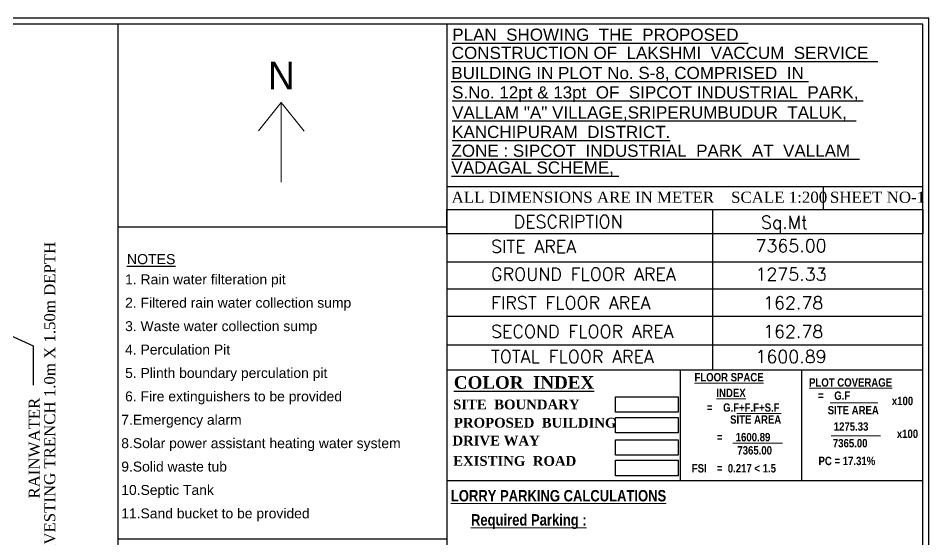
# Model space of a CAD drawing. Header units: metres. Extents: x 0 to 2856, y 0 to 1718.
# Drawn here: x 2617.6 to 2683.1, y 1680.8 to 1718.3 of the extents above; entities that cross this region are included whole.
import ezdxf

# ---------------------------------------------------------------- set-up
doc = ezdxf.new("R2010")
doc.units = ezdxf.units.M
doc.header["$MEASUREMENT"] = 0
doc.layers.add('NORTH_DIRECTION', color=7, linetype='Continuous', lineweight=0)
doc.styles.add('a', font='ARIALNB.TTF')
doc.styles.add('Ar Bold', font='times.ttf', dxfattribs={"width": 0.6, "height": 0.3})
doc.styles.add('Roman', font='times.ttf')
doc.styles.add('rs', font='romans.shx')
doc.styles.add('style2', font='timesbd.ttf', dxfattribs={"height": 0.23})
doc.styles.add('STYLE4', font='arial.ttf')
doc.styles.add('Tahoma', font='times.ttf', dxfattribs={"height": 0.3})
doc.styles.add('USA TEXT', font='GOTHIC.TTF')
doc.dimstyles.new('Side open 400', dxfattribs={"dimtxt": 0.3, "dimasz": 0.18, "dimexe": 0.18, "dimexo": 0.0625, "dimgap": 0.09, "dimtad": 0, "dimzin": 4, "dimdsep": 46, "dimtxsty": 'Ar Bold', "dimblk": 'OBLIQUE', "dimcen": 0.09, "dimse1": 1, "dimse2": 1, "dimclrd": 8, "dimadec": 0, "dimazin": 0, "dimtfac": 1, "dimtix": 1, "dimtofl": 0, "dimtmove": 2, "dimatfit": 0, "dimfxl": 0, "dimtzin": 0, "dimarcsym": 0})

# ---------------------------------------------------------------- blocks, each defined once
blk = doc.blocks.new('A$C1BE46BC5')
at = {"style": 'STYLE4'}
for s, height, p in [('%%UNOTES', 0.7098, (0.82, 18.287)), (' 1. Rain water filteration pit', 0.7, (0.42, 16.867)), (' 2. Filtered rain water collection sump', 0.7, (0.42, 15.22)), (' 3. Waste water collection sump', 0.7, (0.42, 13.573)), (' 4. Perculation Pit', 0.7, (0.42, 11.925)), (' 5. Plinth boundary perculation pit', 0.7, (0.42, 10.278)), (' 6. Fire extinguishers to be provided', 0.7, (0.42, 8.631)), ('7.Emergency alarm', 0.7, (0.42, 6.983)), ('8.Solar power assistant heating water system', 0.7, (0.42, 5.336)), ('9.Solid waste tub', 0.7, (0.42, 3.689)), ('10.Septic Tank', 0.7, (0.42, 2.041)), ('11.Sand bucket to be provided', 0.7, (0.42, 0.394))]:
    blk.add_text(s, height=height, dxfattribs=at).set_placement(p)
blk = doc.blocks.new('_Oblique')
at = {"color": 0, "linetype": 'ByBlock', "lineweight": -2}
blk.add_line((-0.5, -0.5), (0.5, 0.5), dxfattribs=at)

msp = doc.modelspace()

# ---------------------------------------------------------------- linework, layer by layer
for p, q in [((2624.733, 1717.865), (2624.733, 1664.413)), ((2648.417, 1717.865), (2648.417, 1575.113)), ((2648.417, 1704.541), (2682.656, 1704.541)), ((2667.521, 1704.541), (2667.521, 1693.021)), ((2624.733, 1703.296), (2648.417, 1703.296)), ((2648.417, 1700.787), (2682.656, 1700.787)), ((2648.417, 1698.829), (2682.656, 1698.829)), ((2648.417, 1696.872), (2682.656, 1696.872)), ((2648.417, 1694.81), (2682.656, 1694.81)), ((2648.417, 1693.021), (2682.656, 1693.021)), ((2665.229, 1685.04), (2665.229, 1693.021)), ((2673.961, 1685.04), (2673.961, 1693.021)), ((2648.417, 1685.04), (2682.656, 1685.04)), ((2624.733, 1680.847), (2648.417, 1680.847))]:
    msp.add_line(p, q)
at = {"ltscale": 100}
for p, q in [((2648.417, 1706.189), (2682.656, 1706.189)), ((2675.481, 1706.189), (2675.481, 1704.541)), ((2648.417, 1704.541), (2682.656, 1704.541))]:
    msp.add_line(p, q, dxfattribs=at)
at = {"lineweight": 20}
for p, q in [((2675.98, 1690.636), (2679.409, 1690.636)), ((2669.267, 1689.872), (2672.465, 1689.872)), ((2676.067, 1688.272), (2679.621, 1688.272)), ((2668.999, 1687.74), (2672.554, 1687.74))]:
    msp.add_line(p, q, dxfattribs=at)
at = {"color": 30}
for points in [[(2683.086, 1718.296), (2491.712, 1718.296), (2491.712, 1574.683), (2683.086, 1574.683)], [(2682.656, 1717.865), (2492.142, 1717.865), (2492.142, 1575.113), (2682.656, 1575.113)]]:
    msp.add_lwpolyline(points, close=True, dxfattribs=at)
at = {"ltscale": 100}
msp.add_lwpolyline([(2648.417, 1704.541), (2682.656, 1704.541), (2682.656, 1702.79), (2648.417, 1702.79)], close=True, dxfattribs=at)
at = {"ltscale": 10}
for points in [[(2660.543, 1691.078), (2665.05, 1691.078), (2665.05, 1689.967), (2660.543, 1689.967)], [(2660.543, 1689.586), (2665.05, 1689.586), (2665.05, 1688.476), (2660.543, 1688.476)], [(2660.543, 1687.986), (2665.05, 1687.986), (2665.05, 1686.876), (2660.543, 1686.876)], [(2660.543, 1686.503), (2665.05, 1686.503), (2665.05, 1685.393), (2660.543, 1685.393)]]:
    msp.add_lwpolyline(points, close=True, dxfattribs=at)
at = {"layer": 'NORTH_DIRECTION'}
for points in [[(2636.504, 1706.514), (2636.504, 1706.514), (2636.504, 1712.231), (2634.863, 1710.195)], [(2638.159, 1710.179), (2638.159, 1710.179), (2636.504, 1712.231)]]:
    msp.add_lwpolyline(points, dxfattribs=at)

# ---------------------------------------------------------------- block references
at = {"xscale": 1.021709616400621, "yscale": 1.021709616400621, "zscale": 1.021709616400621}
msp.add_blockref('A$C1BE46BC5', (2624.561, 1681.926), dxfattribs=at)

# ---------------------------------------------------------------- texts
for s, height, style, p in [('%%UPLAN  SHOWING  THE  PROPOSED  ', 0.87579, 'STYLE4', (2648.806, 1716.671)), ('%%UCONSTRUCTION OF  LAKSHMI  VACCUM  SERVICE  ', 0.87579, 'STYLE4', (2648.768, 1715.367)), ('%%UBUILDING IN PLOT No. S-8, COMPRISED  IN ', 0.87579, 'STYLE4', (2648.734, 1713.923)), ('%%US.No. 12pt & 13pt  OF  SIPCOT INDUSTRIAL  PARK, ', 0.87579, 'STYLE4', (2648.792, 1712.525)), ('%%UVALLAM "A" VILLAGE,SRIPERUMBUDUR  TALUK,  ', 0.87579, 'STYLE4', (2648.792, 1711.08)), ('%%UKANCHIPURAM  DISTRICT.', 0.87579, 'STYLE4', (2648.792, 1709.681)), ('%%UZONE : SIPCOT  INDUSTRIAL  PARK  AT  VALLAM  ', 0.87579, 'STYLE4', (2648.744, 1708.33)), ('%%UVADAGAL SCHEME, ', 0.87579, 'STYLE4', (2648.744, 1707.12)), ('ALL DIMENSIONS ARE IN METER    SCALE 1:200', 0.80417, 'Roman', (2648.753, 1705.02)), ('SHEET NO-1', 0.8042, 'Roman', (2675.973, 1705.02)), ('%%UCOLOR  INDEX', 0.90446, 'style2', (2648.918, 1691.65)), ('SITE  BOUNDARY ', 0.70374, 'style2', (2648.866, 1690.167)), ('PROPOSED  BUILDING', 0.70374, 'style2', (2648.922, 1688.854)), ('DRIVE WAY', 0.7037, 'style2', (2648.811, 1687.567)), ('EXISTING  ROAD', 0.70374, 'style2', (2648.866, 1686.109))]:
    msp.add_text(s, height=height, dxfattribs=dict(style=style)).set_placement(p)
at = {"ltscale": 5, "style": 'rs'}
for s, height, p in [('DESCRIPTION', 0.91954, (2653.22, 1703.207)), ('Sq.Mt', 0.9195, (2671.012, 1703.159)), ('SITE AREA ', 0.9195, (2651.598, 1701.416)), ('7365.00', 0.9195, (2670.614, 1701.472)), ('GROUND FLOOR AREA', 0.91954, (2651.598, 1699.426)), ('1275.33', 0.9195, (2670.614, 1699.426)), ('FIRST FLOOR AREA', 0.91954, (2651.598, 1697.366)), ('162.78', 0.9195, (2671.163, 1697.366)), ('SECOND FLOOR AREA', 0.91954, (2651.598, 1695.305)), ('162.78', 0.9195, (2671.163, 1695.305)), ('TOTAL FLOOR AREA', 0.91954, (2651.598, 1693.503)), ('1600.89', 0.9195, (2670.614, 1693.503))]:
    msp.add_text(s, height=height, dxfattribs=at).set_placement(p)
at = {"style": 'Tahoma'}
for s, p in [('HARVESTING TRENCH 1.0m X 1.50m DEPTH', (2620.246, 1677.886)), ('RAINWATER ', (2619.124, 1683.755))]:
    msp.add_text(s, height=0.8, rotation=90, dxfattribs=at).set_placement(p)
at = {"lineweight": 20, "style": 'a'}
for s, height, p in [('%%UFLOOR SPACE', 0.60147, (2666.23, 1692.178)), ('%%UPLOT COVERAGE', 0.60147, (2674.475, 1691.801)), ('%%UINDEX', 0.6015, (2667.807, 1691.049)), ('=    G.F', 0.6015, (2675.118, 1690.854)), ('x100    ', 0.6015, (2680.429, 1690.473)), ('=    G.F+F.F+S.F', 0.60147, (2667.119, 1689.998)), ('SITE AREA', 0.6015, (2675.815, 1689.806)), ('SITE AREA', 0.6015, (2668.795, 1689.135)), ('1275.33', 0.6015, (2676.251, 1688.632)), ('=     1600.89', 0.60147, (2667.836, 1687.869)), ('x100    ', 0.6015, (2680.786, 1688.11)), ('7365.00', 0.6015, (2669.315, 1686.92)), ('7365.00', 0.6015, (2676.186, 1687.435)), ('FSI', 0.6015, (2666.036, 1685.628)), ('=  0.217 < 1.5', 0.60147, (2667.84, 1685.628)), ('PC = 17.31%%%', 0.60147, (2675.153, 1686.158)), ('%%ULORRY PARKING CALCULATIONS', 0.81724, (2648.702, 1683.55)), ('%%URequired Parking :', 0.81724, (2650.15, 1681.814))]:
    msp.add_text(s, height=height, dxfattribs=at).set_placement(p)
at = {"layer": 'NORTH_DIRECTION', "insert": (2635.542, 1715.17), "char_height": 2, "attachment_point": 1, "style": 'USA TEXT'}
msp.add_mtext_dynamic_manual_height_columns('N', width=1.18507, gutter_width=30, heights=[2.651], dxfattribs=at)

# ---------------------------------------------------------------- leaders
msp.add_leader([(2616.405, 1695.773), (2618.662, 1694.727), (2618.662, 1691.899)], dimstyle='Side open 400', override={"dimtxt": 1.2, "dimasz": 0.7, "dimgap": 0.09, "dimtad": 0, "dimtxsty": 'Tahoma', "dimcen": 0.3, "dimsd1": 1, "dimsd2": 1, "dimclrt": 256, "dimfxlon": 1})

doc.saveas('drawing.dxf')
